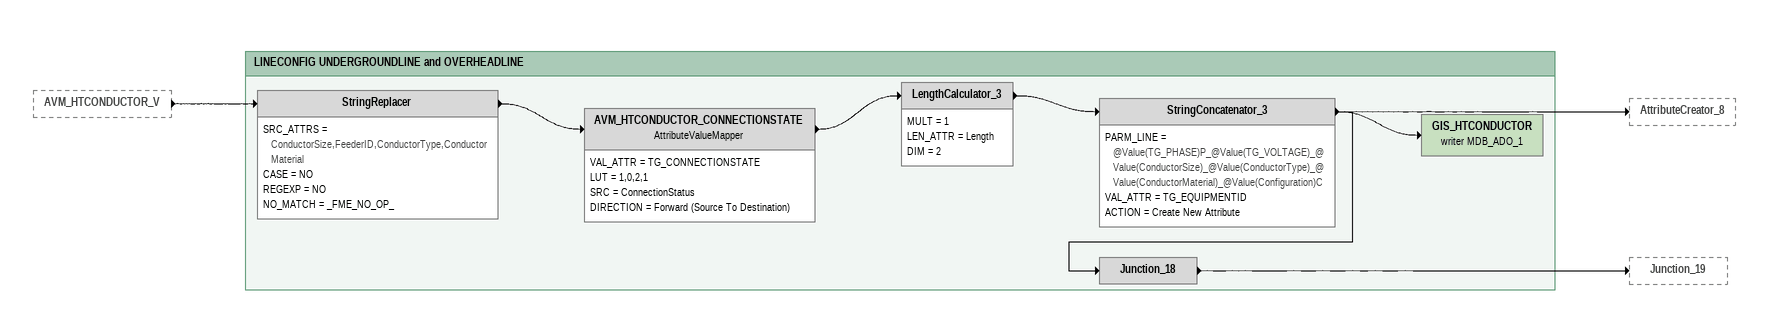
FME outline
AVM_HTCONDUCTOR_V [outside]
    -> StringReplacer

Bookmark: LINECONFIG UNDERGROUNDLINE and OVERHEADLINE
StringReplacer
    SRC_ATTRS = ConductorSize,FeederID,ConductorType,ConductorMaterial
    CASE = NO
    REGEXP = NO
    NO_MATCH = _FME_NO_OP_
    -> AVM_HTCONDUCTOR_CONNECTIONSTATE
AVM_HTCONDUCTOR_CONNECTIONSTATE: AttributeValueMapper
    VAL_ATTR = TG_CONNECTIONSTATE
    LUT = 1,0,2,1
    SRC = ConnectionStatus
    DIRECTION = Forward (Source To Destination)
    -> LengthCalculator_3
LengthCalculator_3
    MULT = 1
    LEN_ATTR = Length
    DIM = 2
    -> StringConcatenator_3
StringConcatenator_3
    PARM_LINE = @Value(TG_PHASE)P_@Value(TG_VOLTAGE)_@Value(ConductorSize)_@Value(ConductorType)_@Value(ConductorMaterial)_@Value(Configuration)C
    VAL_ATTR = TG_EQUIPMENTID
    ACTION = Create New Attribute
    -> AttributeCreator_8
    -> GIS_HTCONDUCTOR (writer MDB_ADO_1)
    -> Junction_18
GIS_HTCONDUCTOR (writer MDB_ADO_1)
Junction_18
    -> Junction_19
